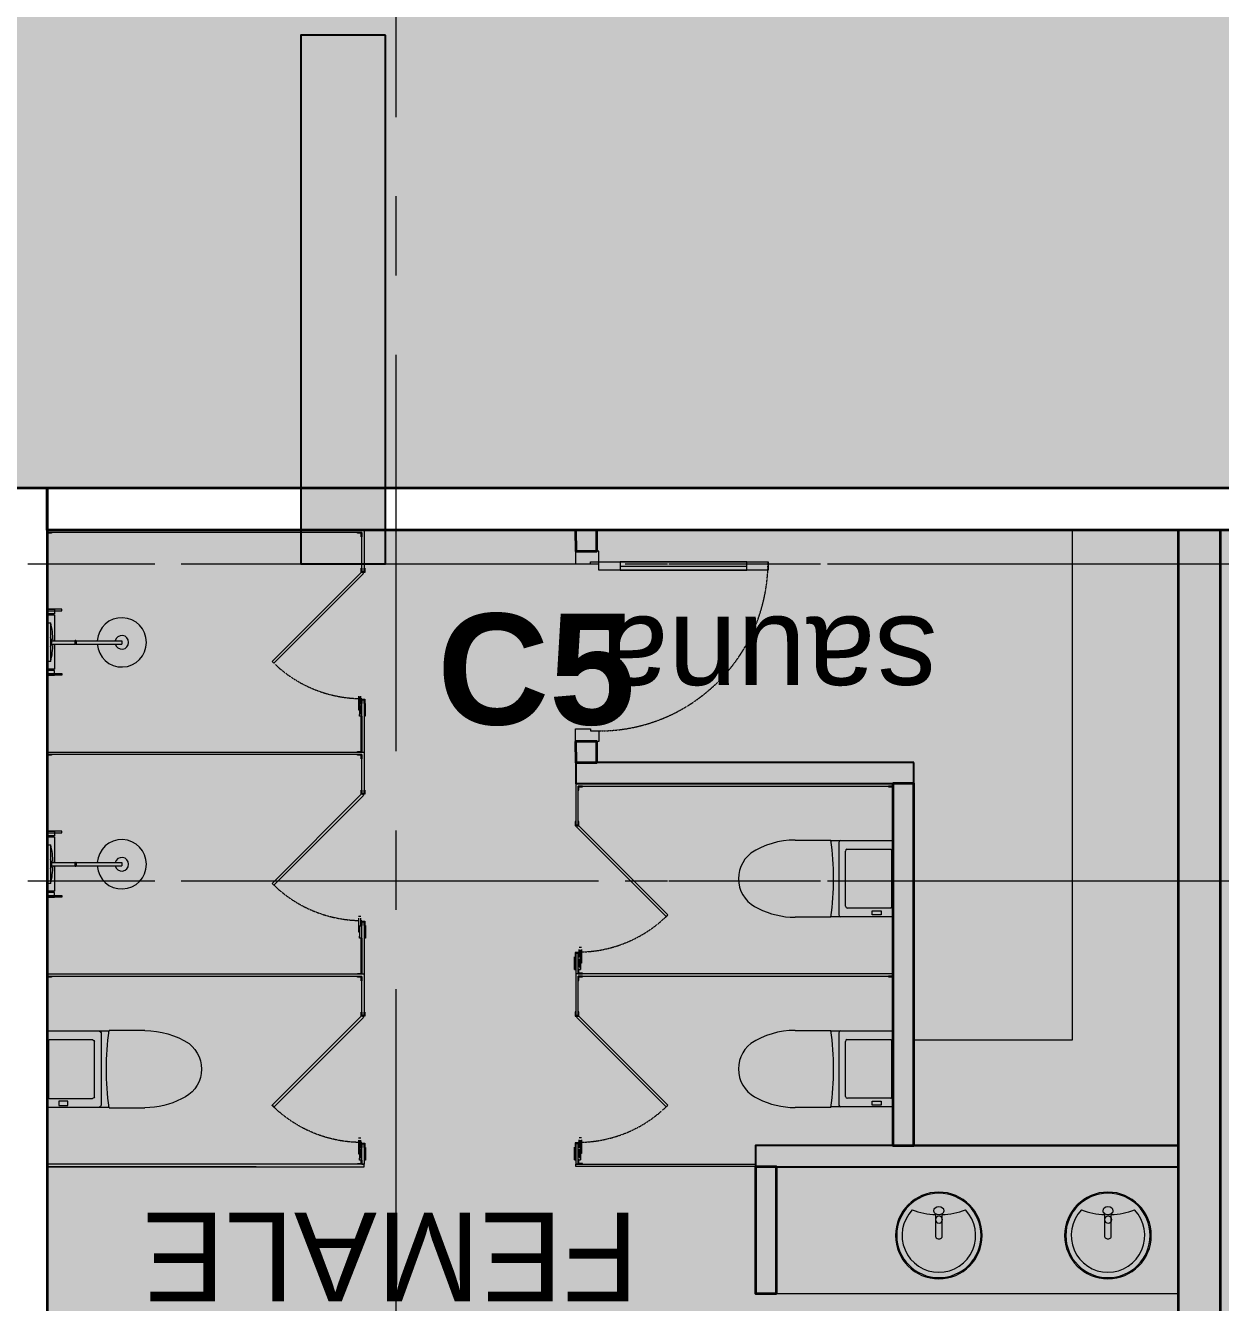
# Model space of a CAD drawing. Header units: millimetres. Extents: x -100356 to 314685, y 446 to 1273965.
# Drawn here: x 71438 to 77091, y 821475 to 827514 of the extents above; entities that cross this region are included whole.
import ezdxf

# ---------------------------------------------------------------- set-up
doc = ezdxf.new("R2010")
doc.units = ezdxf.units.MM
for name, pattern in [('CENTER', [2, 1.25, -0.25, 0.25, -0.25]), ('Core - tb$0$HIDDEN', [0.375, 0.25, -0.125]), ('Dash', [6, 3, -3]), ('gf$0$CENTER2', [28.575, 19.05, -3.175, 3.175, -3.175]), ('gf$0$Kume - Grid Line', [10.5, 6, -1.25, 2, -1.25]), ('Kume - D_W Swings', [4.4, 1.5, -0.7, 1.5, -0.7])]:
    doc.linetypes.add(name, pattern=pattern)
for name, color, linetype, lineweight in [('20180221 BF$0$TUONG 2', 2, 'Continuous', 25), ('20180330-Ascent Plaza-TP-Ban ve so bo$0$KÍNH', 150, 'Continuous', 9), ('@ color hatch', 7, 'Continuous', 13), ('A-_DOOR----_E', 7, 'Continuous', 9), ('A.Concrete', 7, 'Continuous', 25), ('A1 - dp$0$FURNITURE', 8, 'Continuous', 5), ('A1 - dp$0$TUONG 2', 2, 'Continuous', 25), ('Core - tb$0$CUA', 5, 'Continuous', 9), ('gf$0$A.Axis', 251, 'gf$0$CENTER2', 13), ('LC.HA', 250, 'Continuous', 9), ('LGI', 250, 'CENTER', 9), ('luoicot', 30, 'Continuous', 13), ('M-_SANIFIXR_E', 7, 'Continuous', 9), ('TEXT', 6, 'Continuous', 20), ('Text 35', 250, 'Continuous', 15), ('TUONG 2', 2, 'Continuous', 35)]:
    doc.layers.add(name, color=color, linetype=linetype, lineweight=lineweight)
doc.layers.add('STR', color=7, linetype='Continuous')
doc.styles.add('ARIAL', font='Font - TrueType - Arial Bold.ttf')
doc.styles.add('VnArial', font='Font - TrueType - Arial.ttf')

# ---------------------------------------------------------------- blocks, each defined once
blk = doc.blocks.new('Partition Toilet - 900x1500-513772-IDEA-4th Storey - Detail')
at = {"layer": 'M-_SANIFIXR_E'}
h = blk.add_hatch(color=10, dxfattribs=at)
h.paths.add_polyline_path([(-900, 1037.6), (-900, 0), (-703, 0), (-703, 12), (-888, 12), (-888, 1500), (-900, 1500), (-900, 1218.6)], flags=0)
h.paths.add_polyline_path([(-97, 0), (0, 0), (0, 12), (-97, 12)], flags=0)
h = blk.add_hatch(color=10, dxfattribs=at)
h.paths.add_polyline_path([(-888, 1480), (-885, 1480), (-885, 1497), (-888, 1500)], flags=0)
h.paths.add_polyline_path([(-888, 12), (-885, 15), (-888, 32)], flags=0)
h.paths.add_polyline_path([(-700, -3), (-703, 0), (-703, -3)], flags=0)
h.paths.add_polyline_path([(-720, 12), (-703, 12), (-700, 12), (-703, 15), (-720, 15)], flags=0)
h.paths.add_polyline_path([(-100, 12), (-97, 12), (-100, 15)], flags=0)
h.paths.add_polyline_path([(-20, 12), (0, 12.8), (-3, 15), (-20, 14.1)], flags=0)
for points in [[(-114.2, 17), (-78.3, 17.9), (-74.9, 22), (-50, 24), (-50, 27), (-114.2, 27)], [(-74.9, 22), (-69.8, 12), (-28.7, 15), (-28.8, 22), (-71.2, 22)], [(-70, -5), (-30, -5), (-30, 0), (-70, 0)]]:
    blk.add_hatch(color=10, dxfattribs=at).paths.add_polyline_path(points, flags=0)
at = {"layer": 'A-_DOOR----_E'}
for p, q in [((-700, 15), (-278.7, 436.3)), ((-694.5, 3.5), (-270.3, 427.8)), ((-278.7, 436.3), (-270.3, 427.8)), ((-700, 9), (-694.5, 3.5))]:
    blk.add_line(p, q, dxfattribs=at)
at = {"layer": 'A-_DOOR----_E', "linetype": 'Kume - D_W Swings'}
for start, end in [(1.44889, 45), (360, 0.48296)]:
    blk.add_arc((-703, 12), 600, start, end, dxfattribs=at)
at = {"layer": 'M-_SANIFIXR_E', "color": 8}
for p, q in [((-888, 1500), (-900, 1500)), ((-900, 1500), (-900, 0)), ((-888, 12), (-888, 1500)), ((-868, 1500), (-888, 1500)), ((-888, 1500), (-888, 1480)), ((-888, 1480), (-885, 1480)), ((-885, 1480), (-885, 1497)), ((-885, 1497), (-868, 1497)), ((-868, 1497), (-868, 1500)), ((-900, 0), (-703, 0)), ((-885, 32), (-888, 32)), ((-888, 32), (-888, 12)), ((-703, 12), (-888, 12)), ((-888, 12), (-868, 12)), ((-885, 15), (-885, 32)), ((-868, 15), (-885, 15)), ((-868, 12), (-868, 15)), ((-720, 15), (-720, 12)), ((-700, 15), (-720, 15)), ((-720, 12), (-703, 12)), ((-703, 0), (-720, 0)), ((-720, 0), (-720, -3)), ((-703, 0), (-703, 12)), ((-703, 12), (-703, 0)), ((-700, -3), (-700, 15)), ((-124.2, 27), (-124.2, 17)), ((-114.2, 27), (-114.2, 27)), ((-114.2, 27), (-50, 27)), ((-114.2, 17), (-114.2, 17)), ((-78.3, 17), (-114.2, 17)), ((-80, 15), (-100, 15)), ((-100, 15), (-100, -3)), ((0, 12), (-97, 12)), ((-97, 12), (-97, 0)), ((-97, 0), (-97, 12)), ((-97, 12), (-80, 12)), ((-97, 0), (0, 0)), ((-80, 0), (-97, 0)), ((-80, 12), (-80, 15)), ((-80, -3), (-80, 0)), ((-78.3, 22), (-20, 22)), ((-78.3, 22), (-78.3, 17)), ((-50, 27), (-50, 22)), ((-20, 22), (-28.3, 22)), ((-20, 15), (-20, 22)), ((-3, 15), (-20, 15)), ((-20, 15), (-20, 12)), ((-20, 12), (0, 12)), ((0, 32), (-3, 32)), ((-3, 32), (-3, 15)), ((0, 12), (0, 32)), ((0, 12), (0, 0)), ((-720, -3), (-700, -3)), ((-100, -3), (-80, -3)), ((-80, -5), (-71.2, -5)), ((-20, -5), (-80, -5)), ((-70, 0), (-70, -2)), ((-70, 0), (-70, -2)), ((-70, -5), (-70, 0)), ((-30, -2), (-70, -2)), ((-70, -5), (-30, -5)), ((-30, -5), (-70, -5)), ((-30, -2), (-30, 0)), ((-30, -2), (-30, 0)), ((-30, 0), (-30, -5)), ((-28.8, -5), (-20, -5)), ((-20, -5), (-20, 0))]:
    blk.add_line(p, q, dxfattribs=at)
blk = doc.blocks.new('Toilet - Toilet-2215860-IDEA-4th Storey - Detail')
at = {"layer": 'M-_SANIFIXR_E'}
blk.add_hatch(color=10, dxfattribs=at).paths.add_polyline_path([(182.5, 462.4), (177.5, 522.2), (163.1, 580.5), (139.9, 635.9), (120.5, 670.9), (92.3, 698.9), (57.8, 718.6), (19.5, 728.8), (-20.2, 728.7), (-58.6, 718.3), (-92.9, 698.4), (-120.9, 670.3), (-140.8, 635.9), (-163.8, 580.5), (-177.8, 522.2), (-182.5, 462.4), (-182.5, 292.7), (-61, 281.4), (61, 281.4), (182.5, 292.7)], flags=0)
at = {"layer": 'M-_SANIFIXR_E', "color": 8}
for p, q in [((-182.5, 292.7), (-182.5, 462.4)), ((182.5, 462.4), (182.5, 292.7)), ((-180, 0), (-180, 292.5)), ((171, 255), (-171, 255)), ((180, 292.5), (180, 0)), ((-138.9, 9.8), (-138.9, 214.9)), ((-130.4, 223.5), (130.4, 223.5)), ((138.7, 216.6), (138.7, 9.8)), ((-171.8, 98.1), (-151.8, 98.1)), ((-171.8, 55), (-171.8, 98.1)), ((-151.8, 98.1), (-151.8, 55)), ((-151.8, 55), (-171.8, 55)), ((135.1, 6.2), (-135.4, 6.2))]:
    blk.add_line(p, q, dxfattribs=at)
for centre, radius, start, end in [((0, 577.7), 152.3, 37.72912, 157.53889), ((-198.9, 462.4), 381.4, 0, 33.13591), ((198.9, 462.4), 381.4, 152.94568, 180), ((0, 1592.5), 1312.5, 262.00753, 277.99247), ((-170.8, 245.7), 9.3, 91.04595, 170.53949), ((170.8, 245.7), 9.3, 9.07887, 88.95405), ((-129.7, 214.2), 9.3, 94.49329, 175.50671), ((129.7, 214.2), 9.3, 15.05268, 85.50671), ((-135.4, 9.8), 3.57, 180, 270), ((135.1, 9.8), 3.57, 270, 0)]:
    blk.add_arc(centre, radius, start, end, dxfattribs=at)
blk = doc.blocks.new('*U388')
blk.add_line((-70, -100), (-70, -700))
for points in [[(-900, 110), (-840, 110), (-840, 40), (-850, 40), (-850, 0), (-900, 0)], [(0, 110), (-60, 110), (-60, 40), (-50, 40), (-50, 0), (0, 0)], [(-50, 0), (-50, -800), (-90, -800), (-90, 0)], [(-50, -100), (-90, -100), (-90, -700), (-50, -700)]]:
    blk.add_lwpolyline(points, close=True)
at = {"linetype": 'Core - tb$0$HIDDEN'}
blk.add_arc((-50, 0), 800, 180, 270, dxfattribs=at)
blk = doc.blocks.new('A1 - dp$0$A$C588A0D6B')
for p, q in [((-121.7, -37.8), (122.5, -37.8)), ((-121.7, -58.7), (-121.7, -37.8)), ((122.5, -58.7), (-121.7, -58.7)), ((-11.5, -64.5), (-11.5, -211.1)), ((9.4, -64.8), (9.4, -211.1)), ((122.5, -37.8), (122.5, -58.7)), ((9.4, -211.1), (-11.5, -211.1)), ((9.4, -219.7), (-11.5, -219.7)), ((-11.5, -219.7), (-11.5, -507.4)), ((9.4, -219.7), (9.4, -507.4)), ((9.4, -507.4), (-11.5, -507.4))]:
    blk.add_line(p, q)
for points in [[(-177.9, -36.9), (-207.6, -36.9), (-207.6, -82), (-177.9, -82)], [(-207.6, -36.9), (-197.1, -36.9), (-197.1, -129.3), (-207.6, -129.3)], [(178.7, -36.9), (208.4, -36.9), (208.4, -82), (178.7, -82)], [(208.4, -36.9), (197.9, -36.9), (197.9, -129.3), (208.4, -129.3)]]:
    blk.add_lwpolyline(points, close=True)
blk.add_lwpolyline([(-11.5, -82.1), (-171.1, -82.1), (-171.1, -37.8), (171.9, -37.8), (171.9, -82.1), (9.4, -82.1)])
for centre, radius, start, end in [((0.4, 430.9), 504.6, 255.99431, 268.6524), ((0, 0), 65.5, 243.65518, 296.34482), ((0.4, 430.9), 504.6, 271.02355, 284.00569), ((-8.2, -215.4), 5.39, 127.25821, 232.74179), ((6.2, -215.4), 5.39, 307.25821, 52.74179), ((-1, -507.4), 155.5, 93.85009, 86.14991), ((-1, -507.4), 43, 104.0595, 75.9405)]:
    blk.add_arc(centre, radius, start, end)
blk = doc.blocks.new('X-GRID')
at = {"layer": 'LGI', "ltscale": 1500}
for p, q in [((-40950, 49486.8), (-40950, -7272.6)), ((5008.8, 11100), (-57318.6, 11100)), ((5008.8, 9600), (-57318.6, 9600))]:
    blk.add_line(p, q, dxfattribs=at)
blk = doc.blocks.new('A$C60262ED2')
at = {"layer": 'LC.HA'}
h = blk.add_hatch(color=256, dxfattribs=at)
h.dxf.hatch_style = 1
h.paths.add_polyline_path([(48309, 44383.9), (47909, 44383.9), (47909, 41883.9), (48309, 41883.9)])
at = {"layer": 'STR', "ltscale": 1000, "elevation": 0}
blk.add_lwpolyline([(48309, 44383.9), (47909, 44383.9), (47909, 41883.9), (48309, 41883.9)], close=True, dxfattribs=at)
at = {"rotation": 180}
blk.add_blockref('X-GRID', (7408.8, 51484, 0), dxfattribs=at)
at = {"layer": 'Text 35', "ltscale": 1000, "style": 'ARIAL'}
blk.add_text('C5', height=525, dxfattribs=at).set_placement((48553.4, 41123.5, 0))
blk = doc.blocks.new('column')
at = {"layer": 'luoicot', "ltscale": 0.5}
blk.add_blockref('A$C60262ED2', (-47108.6, -40383.9, 0), dxfattribs=at)
blk = doc.blocks.new('gf$0$grid tower-gf')
at = {"layer": 'gf$0$A.Axis', "linetype": 'gf$0$Kume - Grid Line', "lineweight": 9, "ltscale": 100}
for p, q in [((48341.2, -0.1), (-14918.8, -0.1)), ((48341.2, -1500.1), (-14918.8, -1500.1))]:
    blk.add_line(p, q, dxfattribs=at)

msp = doc.modelspace()

# ---------------------------------------------------------------- hatches: boundary and pattern name
at = {"layer": '@ color hatch', "ltscale": 0.5}
h = msp.add_hatch(color=61, dxfattribs=at)
h.paths.add_polyline_path([(57741.2, 825168.4), (57740.7, 834568.4), (64040.7, 834568.4), (64040.7, 831668.4), (66640.7, 831668.4), (66640.8, 834568.4), (79890.8, 834568.3), (79890.8, 829868.4), (79890.9, 829868.4), (79890.9, 825664.9), (79890.9, 825328.2), (71340.7, 825328.2), (71340.7, 825168.4)])
h.paths.add_polyline_path([(81540.9, 808744.1), (76892.6, 808744.1), (76819.9, 808744.1), (72141.7, 808744.1), (72141.7, 814468.3), (81540.7, 814468.3)])
h.paths.add_polyline_path([(73239.1, 801968.3), (72141.7, 801968.3), (72141.7, 808544.1), (81541.1, 808542.6), (81541.1, 803419.8), (81538.9, 803418.4), (81538.9, 798518.3), (80240.9, 798518.3), (80240.9, 792368.4), (73239.1, 792368.4)])
h.paths.add_polyline_path([(59841.4, 810018.4), (63471.2, 810018.5), (63471.2, 808747.1), (70240.9, 808747.1), (70240.9, 803668.8), (59841.4, 803668.8)])
msp.add_hatch(color=61, dxfattribs=at).paths.add_polyline_path([(71540.7, 825127.9), (81540.9, 825127.9), (81540.9, 817568.4), (71540.7, 817568.4)])
at = {"layer": 'M-_SANIFIXR_E'}
h = msp.add_hatch(color=10, dxfattribs=at)
h.paths.add_polyline_path([(72003.1, 825127.9), (73040.7, 825127.9), (73040.7, 824930.9), (73028.7, 824930.9), (73028.7, 825115.9), (71540.7, 825115.9), (71540.7, 825127.9), (71822.2, 825127.9)])
h.paths.add_polyline_path([(73040.7, 824324.9), (73040.7, 823928.3), (73028.7, 823928.3), (73028.7, 824324.9)])
msp.add_hatch(color=10, dxfattribs=at).paths.add_polyline_path([(73023.7, 824342.1), (73023.7, 824306.2), (73018.7, 824306.2), (73018.7, 824277.9), (73013.7, 824277.9), (73013.7, 824342.1)])
for points in [[(73023.7, 824297.9), (73023.7, 824257.9), (73028.7, 824257.9), (73028.7, 824297.9)], [(73045.7, 824297.9), (73045.7, 824257.9), (73040.7, 824257.9), (73040.7, 824297.9)], [(73045.8, 823248.1), (73045.8, 823208.1), (73040.8, 823208.1), (73040.8, 823248.1)]]:
    msp.add_hatch(color=10, dxfattribs=at).paths.add_polyline_path(points, flags=0)
h = msp.add_hatch(color=10, dxfattribs=at)
h.paths.add_polyline_path([(72003.1, 824078.1), (73040.8, 824078.1), (73040.8, 823881.1), (73028.8, 823881.1), (73028.8, 824066.1), (71540.7, 824066.1), (71540.7, 824078.1), (71822.2, 824078.1)])
h.paths.add_polyline_path([(73040.8, 823275.1), (73040.8, 823028.3), (73028.8, 823028.3), (73028.8, 823275.1)])

# ---------------------------------------------------------------- linework, layer by layer
at = {"layer": '20180221 BF$0$TUONG 2', "ltscale": 0.5, "elevation": 0}
for points in [[(75640.7, 822216.3), (76890.9, 822216.3), (76890.9, 825128)], [(74890.9, 822117.2), (76890.9, 822116.3), (76890.9, 820418.4)]]:
    msp.add_lwpolyline(points, dxfattribs=at)
at = {"layer": '@ color hatch', "color": 250, "linetype": 'Dash', "ltscale": 10, "const_width": 10, "elevation": 0}
for points in [[(57741.2, 825168.4), (57740.7, 834568.4), (64040.7, 834568.4), (64040.7, 831668.4), (66640.7, 831668.4), (66640.8, 834568.4), (79890.8, 834568.3), (79890.8, 829868.4), (79890.9, 829868.4), (79890.9, 825664.9), (79890.9, 825328.2), (79890.9, 825328.2), (79890.9, 825328.2), (71340.7, 825328.2), (71340.7, 825168.4)], [(71540.7, 825127.9), (81540.9, 825127.9), (81540.9, 817568.4), (71540.7, 817568.4)]]:
    msp.add_lwpolyline(points, close=True, dxfattribs=at)
at = {"layer": 'A-_DOOR----_E'}
for p, q in [((73025.7, 824927.9, 0), (72604.5, 824506.6, 0)), ((73037.2, 824922.4, 0), (72613, 824498.1, 0)), ((73031.7, 824927.9, 0), (73037.2, 824922.4, 0)), ((72604.5, 824506.6, 0), (72613, 824498.1, 0)), ((73025.8, 823878.1, 0), (72604.5, 823456.8, 0)), ((73037.2, 823872.6, 0), (72613, 823448.3, 0)), ((73031.8, 823878.1, 0), (73037.2, 823872.6, 0)), ((72604.5, 823456.8, 0), (72613, 823448.3, 0))]:
    msp.add_line(p, q, dxfattribs=at)
at = {"layer": 'A-_DOOR----_E', "linetype": 'Kume - D_W Swings'}
for centre, start, end in [((73028.7, 824930.9, 0), 225, 268.55111), ((73028.7, 824930.9, 0), 269.51704, 270), ((73028.8, 823881.1, 0), 225, 268.55111), ((73028.8, 823881.1, 0), 269.51704, 270)]:
    msp.add_arc(centre, 600, start, end, dxfattribs=at)
at = {"layer": 'A1 - dp$0$FURNITURE', "elevation": 0}
msp.add_lwpolyline([(75640.7, 822716.3), (76390.9, 822716.3), (76390.9, 825127.9)], dxfattribs=at)
at = {"layer": 'A1 - dp$0$FURNITURE'}
msp.add_lwpolyline([(76890.9, 822116.3), (74990.9, 822116.3), (74990.9, 821516.3), (76890.9, 821516.3)], close=True, dxfattribs=at)
at = {"layer": 'A1 - dp$0$TUONG 2', "ltscale": 0.5, "elevation": 0}
for points in [[(75640.7, 824029.2), (74040.8, 824029.2), (74040.8, 823929.2), (75640.7, 823929.2)], [(76890.9, 822216.3), (74890.9, 822216.3), (74890.9, 822116.3), (76890.9, 822116.3)]]:
    msp.add_lwpolyline(points, close=True, dxfattribs=at)
at = {"layer": 'M-_SANIFIXR_E', "color": 8}
for p, q in [((71540.7, 825115.9, 0), (71540.7, 825127.9, 0)), ((71540.7, 825127.9, 0), (73040.7, 825127.9, 0)), ((73028.7, 825115.9, 0), (71540.7, 825115.9, 0)), ((71540.7, 825095.9, 0), (71540.7, 825115.9, 0)), ((71540.7, 825115.9, 0), (71560.7, 825115.9, 0)), ((71560.7, 825112.9, 0), (71543.7, 825112.9, 0)), ((71543.7, 825112.9, 0), (71543.7, 825095.9, 0)), ((71560.7, 825115.9, 0), (71560.7, 825112.9, 0)), ((73008.7, 825112.9, 0), (73008.7, 825115.9, 0)), ((73008.7, 825115.9, 0), (73028.7, 825115.9, 0)), ((73025.7, 825112.9, 0), (73008.7, 825112.9, 0)), ((73025.7, 825095.9, 0), (73025.7, 825112.9, 0)), ((73028.7, 824930.9, 0), (73028.7, 825115.9, 0)), ((73028.7, 825115.9, 0), (73028.7, 825095.9, 0)), ((73040.7, 825127.9, 0), (73040.7, 824930.9, 0)), ((71543.7, 825095.9, 0), (71540.7, 825095.9, 0)), ((73028.7, 825095.9, 0), (73025.7, 825095.9, 0)), ((73025.7, 824947.9, 0), (73028.7, 824947.9, 0)), ((73025.7, 824927.9, 0), (73025.7, 824947.9, 0)), ((73028.7, 824947.9, 0), (73028.7, 824930.9, 0)), ((73040.7, 824930.9, 0), (73028.7, 824930.9, 0)), ((73028.7, 824930.9, 0), (73040.7, 824930.9, 0)), ((73040.7, 824930.9, 0), (73040.7, 824947.9, 0)), ((73040.7, 824947.9, 0), (73043.7, 824947.9, 0)), ((73043.7, 824947.9, 0), (73043.7, 824927.9, 0)), ((73043.7, 824927.9, 0), (73025.7, 824927.9, 0)), ((73013.7, 824342.1, 0), (73013.7, 824342.1, 0)), ((73013.7, 824342.1, 0), (73013.7, 824277.9, 0)), ((73023.7, 824342.1, 0), (73023.7, 824342.1, 0)), ((73023.7, 824306.2, 0), (73023.7, 824342.1, 0)), ((73025.7, 824307.9, 0), (73025.7, 824327.9, 0)), ((73025.7, 824327.9, 0), (73043.7, 824327.9, 0)), ((73028.7, 824078.1, 0), (73028.7, 824324.9, 0)), ((73028.7, 824324.9, 0), (73040.7, 824324.9, 0)), ((73040.7, 824324.9, 0), (73028.7, 824324.9, 0)), ((73028.7, 824324.9, 0), (73028.7, 824307.9, 0)), ((73040.7, 824324.9, 0), (73040.7, 824078.1, 0)), ((73040.7, 824307.9, 0), (73040.7, 824324.9, 0)), ((73043.7, 824327.9, 0), (73043.7, 824307.9, 0)), ((73013.7, 824277.9, 0), (73018.7, 824277.9, 0)), ((73018.7, 824306.2, 0), (73018.7, 824247.9, 0)), ((73018.7, 824306.2, 0), (73023.7, 824306.2, 0)), ((73023.7, 824297.9, 0), (73023.7, 824257.9, 0)), ((73023.7, 824257.9, 0), (73023.7, 824297.9, 0)), ((73023.7, 824297.9, 0), (73028.7, 824297.9, 0)), ((73028.7, 824307.9, 0), (73025.7, 824307.9, 0)), ((73028.7, 824297.9, 0), (73026.7, 824297.9, 0)), ((73026.7, 824257.9, 0), (73026.7, 824297.9, 0)), ((73028.7, 824297.9, 0), (73026.7, 824297.9, 0)), ((73043.7, 824307.9, 0), (73040.7, 824307.9, 0)), ((73040.7, 824297.9, 0), (73042.7, 824297.9, 0)), ((73040.7, 824297.9, 0), (73042.7, 824297.9, 0)), ((73045.7, 824297.9, 0), (73040.7, 824297.9, 0)), ((73042.7, 824257.9, 0), (73042.7, 824297.9, 0)), ((73045.7, 824307.9, 0), (73045.7, 824299.1, 0)), ((73045.7, 824247.9, 0), (73045.7, 824307.9, 0)), ((73045.7, 824297.9, 0), (73045.7, 824257.9, 0)), ((73045.7, 824257.9, 0), (73045.7, 824297.9, 0)), ((73018.7, 824247.9, 0), (73018.7, 824256.2, 0)), ((73025.7, 824247.9, 0), (73018.7, 824247.9, 0)), ((73028.7, 824257.9, 0), (73023.7, 824257.9, 0)), ((73025.7, 824081.1, 0), (73025.7, 824247.9, 0)), ((73025.7, 824247.9, 0), (73028.7, 824247.9, 0)), ((73026.7, 824257.9, 0), (73028.7, 824257.9, 0)), ((73026.7, 824257.9, 0), (73028.7, 824257.9, 0)), ((73028.7, 824247.9, 0), (73028.7, 824078.1, 0)), ((73042.7, 824257.9, 0), (73040.7, 824257.9, 0)), ((73042.7, 824257.9, 0), (73040.7, 824257.9, 0)), ((73040.7, 824257.9, 0), (73045.7, 824257.9, 0)), ((73045.7, 824247.9, 0), (73040.7, 824247.9, 0)), ((73045.7, 824256.7, 0), (73045.7, 824247.9, 0)), ((71540.7, 824066.1, 0), (71540.7, 824078.1, 0)), ((71540.7, 824078.1, 0), (73040.8, 824078.1, 0)), ((73028.8, 824066.1, 0), (71540.7, 824066.1, 0)), ((71540.7, 824046.1, 0), (71540.7, 824066.1, 0)), ((71540.7, 824066.1, 0), (71560.8, 824066.1, 0)), ((71543.8, 824046.1, 0), (71540.7, 824046.1, 0)), ((71560.8, 824063.1, 0), (71543.8, 824063.1, 0)), ((71543.8, 824063.1, 0), (71543.8, 824046.1, 0)), ((71560.8, 824066.1, 0), (71560.8, 824063.1, 0)), ((73008.7, 824078.1, 0), (73008.7, 824081.1, 0)), ((73008.7, 824081.1, 0), (73025.7, 824081.1, 0)), ((73028.7, 824078.1, 0), (73008.7, 824078.1, 0)), ((73008.8, 824063.1, 0), (73008.8, 824066.1, 0)), ((73008.8, 824066.1, 0), (73028.8, 824066.1, 0)), ((73025.8, 824063.1, 0), (73008.8, 824063.1, 0)), ((73025.8, 824046.1, 0), (73025.8, 824063.1, 0)), ((73028.8, 824046.1, 0), (73025.8, 824046.1, 0)), ((73028.7, 824078.1, 0), (73040.7, 824078.1, 0)), ((73028.8, 823881.1, 0), (73028.8, 824066.1, 0)), ((73028.8, 824066.1, 0), (73028.8, 824046.1, 0)), ((73040.8, 824078.1, 0), (73040.8, 823881.1, 0)), ((73025.8, 823898.1, 0), (73028.8, 823898.1, 0)), ((73025.8, 823878.1, 0), (73025.8, 823898.1, 0)), ((73043.8, 823878.1, 0), (73025.8, 823878.1, 0)), ((73028.8, 823898.1, 0), (73028.8, 823881.1, 0)), ((73040.8, 823881.1, 0), (73028.8, 823881.1, 0)), ((73028.8, 823881.1, 0), (73040.8, 823881.1, 0)), ((73040.8, 823881.1, 0), (73040.8, 823898.1, 0)), ((73040.8, 823898.1, 0), (73043.8, 823898.1, 0)), ((73043.8, 823898.1, 0), (73043.8, 823878.1, 0)), ((73013.8, 823302.3, 0), (73023.8, 823302.3, 0)), ((73013.8, 823292.3, 0), (73013.8, 823292.3, 0)), ((73013.8, 823292.3, 0), (73013.8, 823228.1, 0)), ((73018.8, 823256.4, 0), (73018.8, 823198.1, 0)), ((73018.8, 823256.4, 0), (73023.8, 823256.4, 0)), ((73023.8, 823292.3, 0), (73023.8, 823292.3, 0)), ((73023.8, 823256.4, 0), (73023.8, 823292.3, 0)), ((73025.8, 823258.1, 0), (73025.8, 823278.1, 0)), ((73025.8, 823278.1, 0), (73043.8, 823278.1, 0)), ((73028.8, 823258.1, 0), (73025.8, 823258.1, 0)), ((73028.8, 823028.3, 0), (73028.8, 823275.1, 0)), ((73028.8, 823275.1, 0), (73040.8, 823275.1, 0)), ((73040.8, 823275.1, 0), (73028.8, 823275.1, 0)), ((73028.8, 823275.1, 0), (73028.8, 823258.1, 0)), ((73040.8, 823275.1, 0), (73040.8, 823028.3, 0)), ((73040.8, 823258.1, 0), (73040.8, 823275.1, 0)), ((73043.8, 823258.1, 0), (73040.8, 823258.1, 0)), ((73040.8, 823248.1, 0), (73042.8, 823248.1, 0)), ((73040.8, 823248.1, 0), (73042.8, 823248.1, 0)), ((73045.8, 823248.1, 0), (73040.8, 823248.1, 0)), ((73042.8, 823208.1, 0), (73042.8, 823248.1, 0)), ((73043.8, 823278.1, 0), (73043.8, 823258.1, 0)), ((73045.8, 823258.1, 0), (73045.8, 823249.3, 0)), ((73045.8, 823198.1, 0), (73045.8, 823258.1, 0)), ((73045.8, 823248.1, 0), (73045.8, 823208.1, 0)), ((73045.8, 823208.1, 0), (73045.8, 823248.1, 0)), ((73013.8, 823228.1, 0), (73018.8, 823228.1, 0)), ((73018.8, 823198.1, 0), (73018.8, 823206.4, 0)), ((73025.8, 823198.1, 0), (73018.8, 823198.1, 0)), ((73025.8, 823031.3, 0), (73025.8, 823198.1, 0)), ((73025.8, 823198.1, 0), (73028.8, 823198.1, 0)), ((73028.8, 823198.1, 0), (73028.8, 823028.3, 0)), ((73042.8, 823208.1, 0), (73040.8, 823208.1, 0)), ((73042.8, 823208.1, 0), (73040.8, 823208.1, 0)), ((73040.8, 823208.1, 0), (73045.8, 823208.1, 0)), ((73045.8, 823198.1, 0), (73040.8, 823198.1, 0)), ((73045.8, 823206.9, 0), (73045.8, 823198.1, 0)), ((73008.8, 823028.3, 0), (73008.8, 823031.3, 0)), ((73008.8, 823031.3, 0), (73025.8, 823031.3, 0)), ((73028.8, 823028.3, 0), (73008.8, 823028.3, 0)), ((73028.8, 823028.3, 0), (73040.8, 823028.3, 0)), ((72528.7, 822116.3, 0), (71540.7, 822116.3, 0)), ((75743.8, 821784.1), (75743.8, 821894.2)), ((75773.8, 821784.1), (75773.8, 821894.2)), ((76543.8, 821784.1), (76543.8, 821894.2)), ((76573.8, 821784.1), (76573.8, 821894.2))]:
    msp.add_line(p, q, dxfattribs=at)
at = {"layer": 'M-_SANIFIXR_E', "color": 8, "elevation": 0}
for points in [[(73040.8, 822128.3), (71540.7, 822128.3), (71540.7, 822116.3), (73040.8, 822116.3)], [(74040.8, 822129.2), (74890.9, 822129.2), (74890.9, 822117.2), (74040.8, 822117.2)]]:
    msp.add_lwpolyline(points, close=True, dxfattribs=at)
at = {"layer": 'M-_SANIFIXR_E', "color": 8}
for centre, radius, start, end in [((75758.8, 821791.5), 205, 0, 180), ((75758.8, 821791.5), 199.5, 90, 270), ((75758.8, 821791.5), 199.5, 270, 90), ((76558.8, 821791.5), 205, 0, 180), ((76558.8, 821791.5), 199.5, 90, 270), ((76558.8, 821791.5), 199.5, 270, 90), ((75758.8, 821791.5), 174.1, 136.21217, 270), ((75758.8, 822255.4), 365.7, 249.90583, 267.64951), ((75758.8, 821791.5), 174.1, 270, 43.78783), ((75758.8, 822255.4), 365.7, 272.35049, 290.09417), ((76558.8, 821791.5), 174.1, 136.21217, 270), ((76558.8, 822255.4), 365.7, 249.90583, 267.64951), ((76558.8, 821791.5), 174.1, 270, 43.78783), ((76558.8, 822255.4), 365.7, 272.35049, 290.09417), ((75759.6, 821866.3), 16.8, 90, 270), ((75759.6, 821866.3), 16.8, 270, 90), ((76559.6, 821866.3), 16.8, 90, 270), ((76559.6, 821866.3), 16.8, 270, 90), ((75758.8, 821791.5), 205, 180, 0), ((76558.8, 821791.5), 205, 180, 0)]:
    msp.add_arc(centre, radius, start, end, dxfattribs=at)
for centre, major_axis, ratio, start_param, end_param in [((75758.8, 821908.6), (-25, 0), 0.72, 3.141593, 6.283185), ((75758.8, 821908.6), (-25, 0), 0.72, 0, 3.141593), ((76558.8, 821908.6), (-25, 0), 0.72, 3.141593, 6.283185), ((76558.8, 821908.6), (-25, 0), 0.72, 0, 3.141593), ((75758.8, 821784.1), (-15, 0), 0.57735, 0, 3.141593), ((76558.8, 821784.1), (-15, 0), 0.57735, 0, 3.141593)]:
    msp.add_ellipse(centre, major_axis=major_axis, ratio=ratio, start_param=start_param, end_param=end_param, dxfattribs=at)
at = {"layer": 'TUONG 2', "ltscale": 0.5, "elevation": 0}
for points in [[(71540.7, 825328), (71540.7, 817368.4), (71340.7, 817368.4), (71340.7, 825328)], [(71540.7, 825327.9), (81740.8, 825328), (81740.8, 825128), (71540.7, 825127.9)], [(74040.7, 825127.9), (74040.8, 825027.9), (74140.8, 825027.9), (74140.8, 825127.9)], [(74040.7, 824127.9), (74040.8, 824029.2), (74140.8, 824029.2), (74140.8, 824127.9)], [(75540.8, 823929.2), (75540.7, 822216.3), (75640.7, 822216.3), (75640.8, 823929.2)]]:
    msp.add_lwpolyline(points, close=True, dxfattribs=at)
at = {"layer": 'TUONG 2', "ltscale": 0.5}
for points in [[(76891, 825128), (76890.9, 817368.4), (77090.9, 817368.4), (77091, 825128)], [(74990.9, 821516.3), (74990.9, 822116.3), (74890.9, 822116.3), (74890.9, 821516.3)]]:
    msp.add_lwpolyline(points, close=True, dxfattribs=at)

# ---------------------------------------------------------------- block references
at = {"layer": '20180330-Ascent Plaza-TP-Ban ve so bo$0$KÍNH', "rotation": 180}
msp.add_blockref('gf$0$grid tower-gf', (74640.7, 823468.2, 0), dxfattribs=at)
at = {"layer": 'A.Concrete'}
msp.add_blockref('column', (71940.7, 823468.3, 0), dxfattribs=at)
at = {"layer": 'A1 - dp$0$FURNITURE', "extrusion": (-2.97971e-18, 2.15411e-27, -1), "xscale": -0.7500000000000027, "yscale": 0.7500000000000027, "zscale": -0.7500000000000027, "rotation": 270}
for p in [(-71513.1, 824597.7, 0), (-71513.1, 823547.9, 0)]:
    msp.add_blockref('A1 - dp$0$A$C588A0D6B', p, dxfattribs=at)
at = {"layer": 'Core - tb$0$CUA', "rotation": 90}
msp.add_blockref('*U388', (74150.7, 825027.9, 0), dxfattribs=at)
at = {"layer": 'M-_SANIFIXR_E', "color": 8}
for name, p, rotation in [('Partition Toilet - 900x1500-513772-IDEA-4th Storey - Detail', (74040.8, 823029.2, 0), 270), ('Toilet - Toilet-2215860-IDEA-4th Storey - Detail', (75540.8, 823479.2, 0), 90.00000000000001), ('Partition Toilet - 900x1500-513772-IDEA-4th Storey - Detail', (74040.8, 822129.2, 0), 270), ('Toilet - Toilet-2215860-IDEA-4th Storey - Detail', (75540.8, 822579.2, 0), 90.00000000000001)]:
    msp.add_blockref(name, p, dxfattribs=dict(at, rotation=rotation))
at = {"layer": 'M-_SANIFIXR_E', "color": 8, "xscale": -1}
for name, p, rotation in [('Partition Toilet - 900x1500-513772-IDEA-4th Storey - Detail', (73040.8, 822128.3, 0), 90), ('Toilet - Toilet-2215860-IDEA-4th Storey - Detail', (71540.7, 822578.3, 0), 270)]:
    msp.add_blockref(name, p, dxfattribs=dict(at, rotation=rotation))

# ---------------------------------------------------------------- texts
at = {"layer": 'TEXT', "style": 'VnArial'}
for s, p in [('sauna', (75750.8, 824717.8, 0)), ('FEMALE', (74338.4, 821899.5, 0))]:
    msp.add_text(s, height=420, rotation=180, dxfattribs=at).set_placement(p)

doc.saveas('drawing.dxf')
